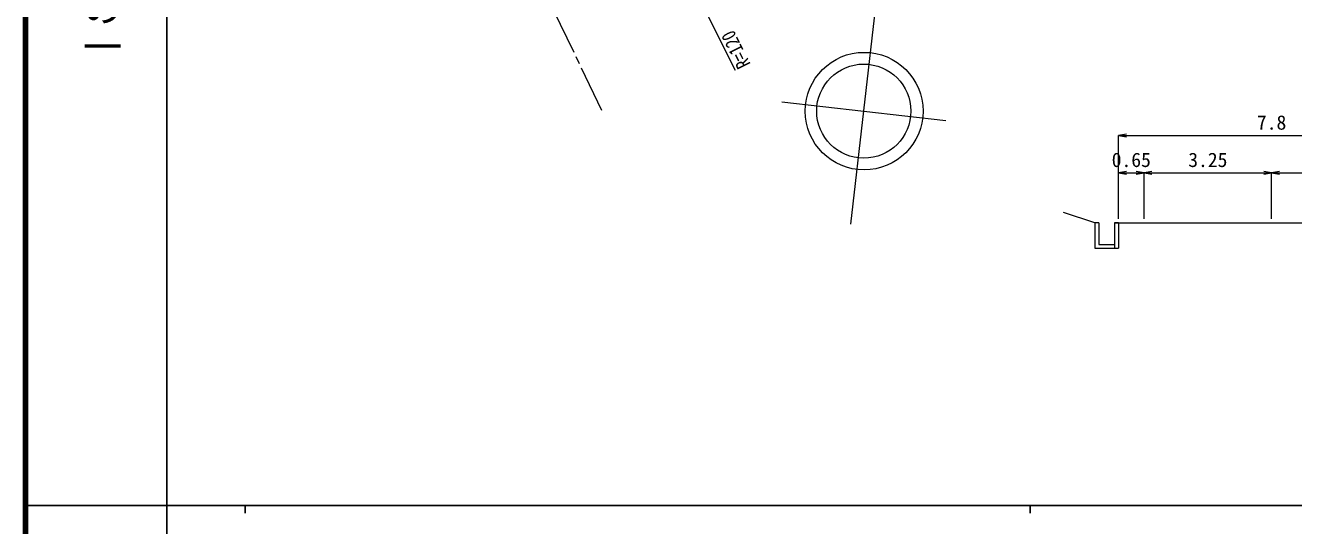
# Model space of a CAD drawing. Units: millimetres at full size, sheet at 1:1000, with parts at other scales. Extents: x 40000 to 680000, y 20000 to 380000.
# Drawn here: x 40000 to 201547, y 202409 to 266226 of the extents above; entities that cross this region are included whole.
import ezdxf
from ezdxf.enums import TextEntityAlignment as Align

# ---------------------------------------------------------------- set-up
doc = ezdxf.new("R2010")
doc.units = ezdxf.units.MM
doc.header["$LTSCALE"] = 1000
for name, color, linetype, lineweight in [('M-BGD', 7, 'Continuous', 13), ('M-BMK', 2, 'Continuous', 13), ('M-BMK-SRVR', 3, 'Continuous', 13), ('M-STR-HTXT', 7, 'Continuous', 13), ('M-TTL', 2, 'Continuous', 140), ('M-TTL-BAND', 7, 'Continuous', 25)]:
    doc.layers.add(name, color=color, linetype=linetype, lineweight=lineweight)
doc.styles.add('@ＭＳ ゴシック', font='')
doc.styles.add('ＭＳ ゴシック', font='')
doc.styles.get('@ＭＳ ゴシック').set_extended_font_data('@MS Gothic')
doc.styles.get('ＭＳ ゴシック').set_extended_font_data('MS Gothic')

# ---------------------------------------------------------------- blocks, each defined once
blk = doc.blocks.new('open_arrow')
at = {"color": 0, "linetype": 'Continuous', "lineweight": -2}
blk.add_lwpolyline([(7.5, 1.25), (0, 0), (7.5, -1.25)], dxfattribs=at)

msp = doc.modelspace()

# ---------------------------------------------------------------- linework, layer by layer
at = {"layer": 'M-BGD'}
for p, q in [((176243, 241033), (172237, 242369)), ((176243, 241033), (176243, 237783)), ((176743, 241033), (176243, 241033)), ((176743, 241033), (176743, 238283)), ((178743, 241033), (178743, 237783)), ((179243, 241033), (178743, 241033)), ((179243, 241033), (179243, 237783)), ((176243, 237783), (179243, 237783)), ((176743, 238283), (178743, 238283))]:
    msp.add_line(p, q, dxfattribs=at)
msp.add_lwpolyline([(178743, 241033), (182493, 241033), (198743, 241033), (214993, 241033), (218243, 241033), (219365, 241033), (221253, 233990)], dxfattribs=at)
at = {"layer": 'M-BMK'}
for p, q in [((109885, 262744), (107284, 268151)), ((110579, 261302), (110145, 262204)), ((113440, 255355), (110839, 260762))]:
    msp.add_line(p, q, dxfattribs=at)
at = {"layer": 'M-BMK-SRVR'}
for p, q in [((145164, 240877), (148882, 273696)), ((136363, 256466), (157229, 254102))]:
    msp.add_line(p, q, dxfattribs=at)
for centre, radius in [((146838, 255280), 7500), ((146796, 255284), 6000)]:
    msp.add_circle(centre, radius, dxfattribs=at)
at = {"layer": 'M-STR-HTXT'}
for p, q in [((130446, 260461), (115920, 289453)), ((179243, 241533), (179243, 252182)), ((179243, 252181), (218243, 252181)), ((179243, 247414), (182493, 247414)), ((182493, 241533), (182493, 247415)), ((182493, 247414), (198743, 247414)), ((198743, 241533), (198743, 247415)), ((198743, 247414), (214993, 247414))]:
    msp.add_line(p, q, dxfattribs=at)
at = {"layer": 'M-TTL'}
msp.add_line((40000, 380000), (40000, 20000), dxfattribs=at)
at = {"layer": 'M-TTL-BAND'}
for p, q in [((58000, 370000), (58000, 20000)), ((40000, 205000), (579000, 205000)), ((68000, 205000), (68000, 204000)), ((168000, 205000), (168000, 204000))]:
    msp.add_line(p, q, dxfattribs=at)

# ---------------------------------------------------------------- block references
at = {"layer": 'M-STR-HTXT', "xscale": 133, "yscale": 133}
for p in [(179243, 252181), (179243, 247414), (182493, 247414), (198743, 247414)]:
    msp.add_blockref('open_arrow', p, dxfattribs=at)
at = {"layer": 'M-STR-HTXT', "xscale": 133, "yscale": 133, "rotation": 180}
for p in [(182493, 247414), (198743, 247414)]:
    msp.add_blockref('open_arrow', p, dxfattribs=at)

# ---------------------------------------------------------------- texts
at = {"layer": 'M-STR-HTXT', "style": 'ＭＳ ゴシック', "width": 0.8}
msp.add_text('R=120', height=1833, rotation=116.612, dxfattribs=at).set_placement((130777, 260470), align=Align.TOP_LEFT)
at = {"layer": 'M-STR-HTXT', "style": 'ＭＳ ゴシック'}
for s, p in [('7.8', (198743, 252368)), ('0.65', (180868, 247602)), ('3.25', (190618, 247602))]:
    msp.add_text(s, height=1833, dxfattribs=at).set_placement(p, align=Align.BOTTOM_CENTER)
at = {"layer": 'M-TTL-BAND', "style": '@ＭＳ ゴシック'}
msp.add_text('縮尺千分の一', height=3666, rotation=270, dxfattribs=at).set_placement((49777, 261030), align=Align.MIDDLE_RIGHT)

doc.saveas('drawing.dxf')
